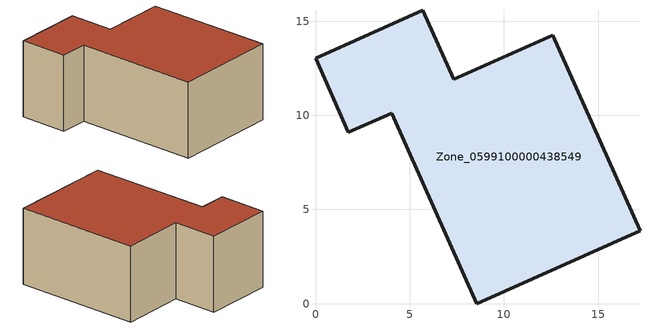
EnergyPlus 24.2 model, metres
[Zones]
Zone_0599100000438549
 floor ground (C_G): 7.34,11.91 12.59,14.26 17.23,3.88 8.56,0 4.04,10.12 1.75,9.1 0,13.02 5.7,15.57 z0
 wall outside (C_F): 5.7,15.57 0,13.02 1.75,9.1 4.04,10.12 8.56,0 17.23,3.88 12.59,14.26 7.34,11.91 5.7,15.57 z0:6.84
 roof outside (C_R): 7.34,11.91 5.7,15.57 0,13.02 1.75,9.1 4.04,10.12 8.56,0 17.23,3.88 12.59,14.26 z6.84
[BUILDING]
Pand.0599100000438549: North Axis=0; Terrain=City; Loads Convergence Tolerance Value=0.04; Temperature Convergence Tolerance Value=0.4; Solar Distribution=FullExterior; Maximum Number of Warmup Days=25; Minimum Number of Warmup Days=1
[Site:Location]
Rotterdam.The.Hague.AP_ZH_NLD Design_Conditions: Latitude=51.96; Longitude=4.45; Time Zone=1; Elevation=-4.5
[SITE:GROUNDTEMPERATURE:BUILDINGSURFACE]
18, 18, 18, 18, 18, 18, 18, 18, 18, 18, 18, 18
[MATERIAL] Thermal Absorptance=0.9; Solar Absorptance=0.7; Visible Absorptance=0.7
Name | Roughness | Thickness | Conductivity | Density | Specific Heat
G.D.2006-2014 | MediumSmooth | 0.15 | 0.06 | 540 | 1210
F.D.2006-2014 | Rough | 0.3 | 0.12 | 1920 | 840
R.D.2006-2014 | MediumRough | 0.2 | 0.08 | 1500 | 1000
[CONSTRUCTION]
C_G: G.D.2006-2014
C_F: F.D.2006-2014
C_R: R.D.2006-2014
[ZONE]
Zone_0599100000438549: Type=1; Multiplier=1; Ceiling Height=Autocalculate; Volume=Autocalculate; Floor Area=autocalculate; Part of Total Floor Area=Yes
[ZONEINFILTRATION:DESIGNFLOWRATE]
Infil_Zone_0599100000438549: Zone or ZoneList or Space or SpaceList=Zone_0599100000438549; Schedule=AlwaysOn; Design Flow Rate Calculation Method=Flow/Area; Flow Rate per Floor Area=0.0021; Constant Term Coefficient=1; Temperature Term Coefficient=0; Velocity Term Coefficient=0; Velocity Squared Term Coefficient=0
[HVACTEMPLATE:ZONE:IDEALLOADSAIRSYSTEM]
Zone_0599100000438549: Maximum Heating Supply Air Temperature=50; Minimum Cooling Supply Air Temperature=13; Maximum Heating Supply Air Humidity Ratio=0.0156; Minimum Cooling Supply Air Humidity Ratio=0.0077; Heating Limit=NoLimit; Cooling Limit=NoLimit; Dehumidification Control Type=ConstantSensibleHeatRatio; Cooling Sensible Heat Ratio=0.7; Dehumidification Setpoint=60; Humidification Control Type=None; Humidification Setpoint=30; Outdoor Air Method=None; Outdoor Air Flow Rate per Person=0.00944; Outdoor Air Flow Rate per Zone Floor Area=0; Outdoor Air Flow Rate per Zone=0; Demand Controlled Ventilation Type=None; Outdoor Air Economizer Type=NoEconomizer; Heat Recovery Type=None; Sensible Heat Recovery Effectiveness=0.7; Latent Heat Recovery Effectiveness=0.65
[ZONECONTROL:THERMOSTAT]
ThermostatControl_Zone_0599100000438549: Zone or ZoneList=Zone_0599100000438549; Control Type Schedule=DualSetpointControlType; Control 1=Thermostat_Zone_0599100000438549; Temperature Difference Between Cutout And Setpoint=0
[THERMOSTATSETPOINT:DUALSETPOINT]
Thermostat_Zone_0599100000438549: Heating Setpoint Temperature Schedule=HeatingSetpoint_Zone_0599100000438549; Cooling Setpoint Temperature Schedule=CoolingSetpoint_Zone_0599100000438549
[SCHEDULE:COMPACT]
HeatingSetpoint_Zone_0599100000438549: Through: 12/31, For: AllDays, Until: 24:00, 21
CoolingSetpoint_Zone_0599100000438549: Through: 12/31, For: AllDays, Until: 24:00, 24
DualSetpointControlType: Through: 12/31, For: AllDays, Until: 24:00, 4
AlwaysOn: Through: 12/31, For: AllDays, Until: 24:00, 1
